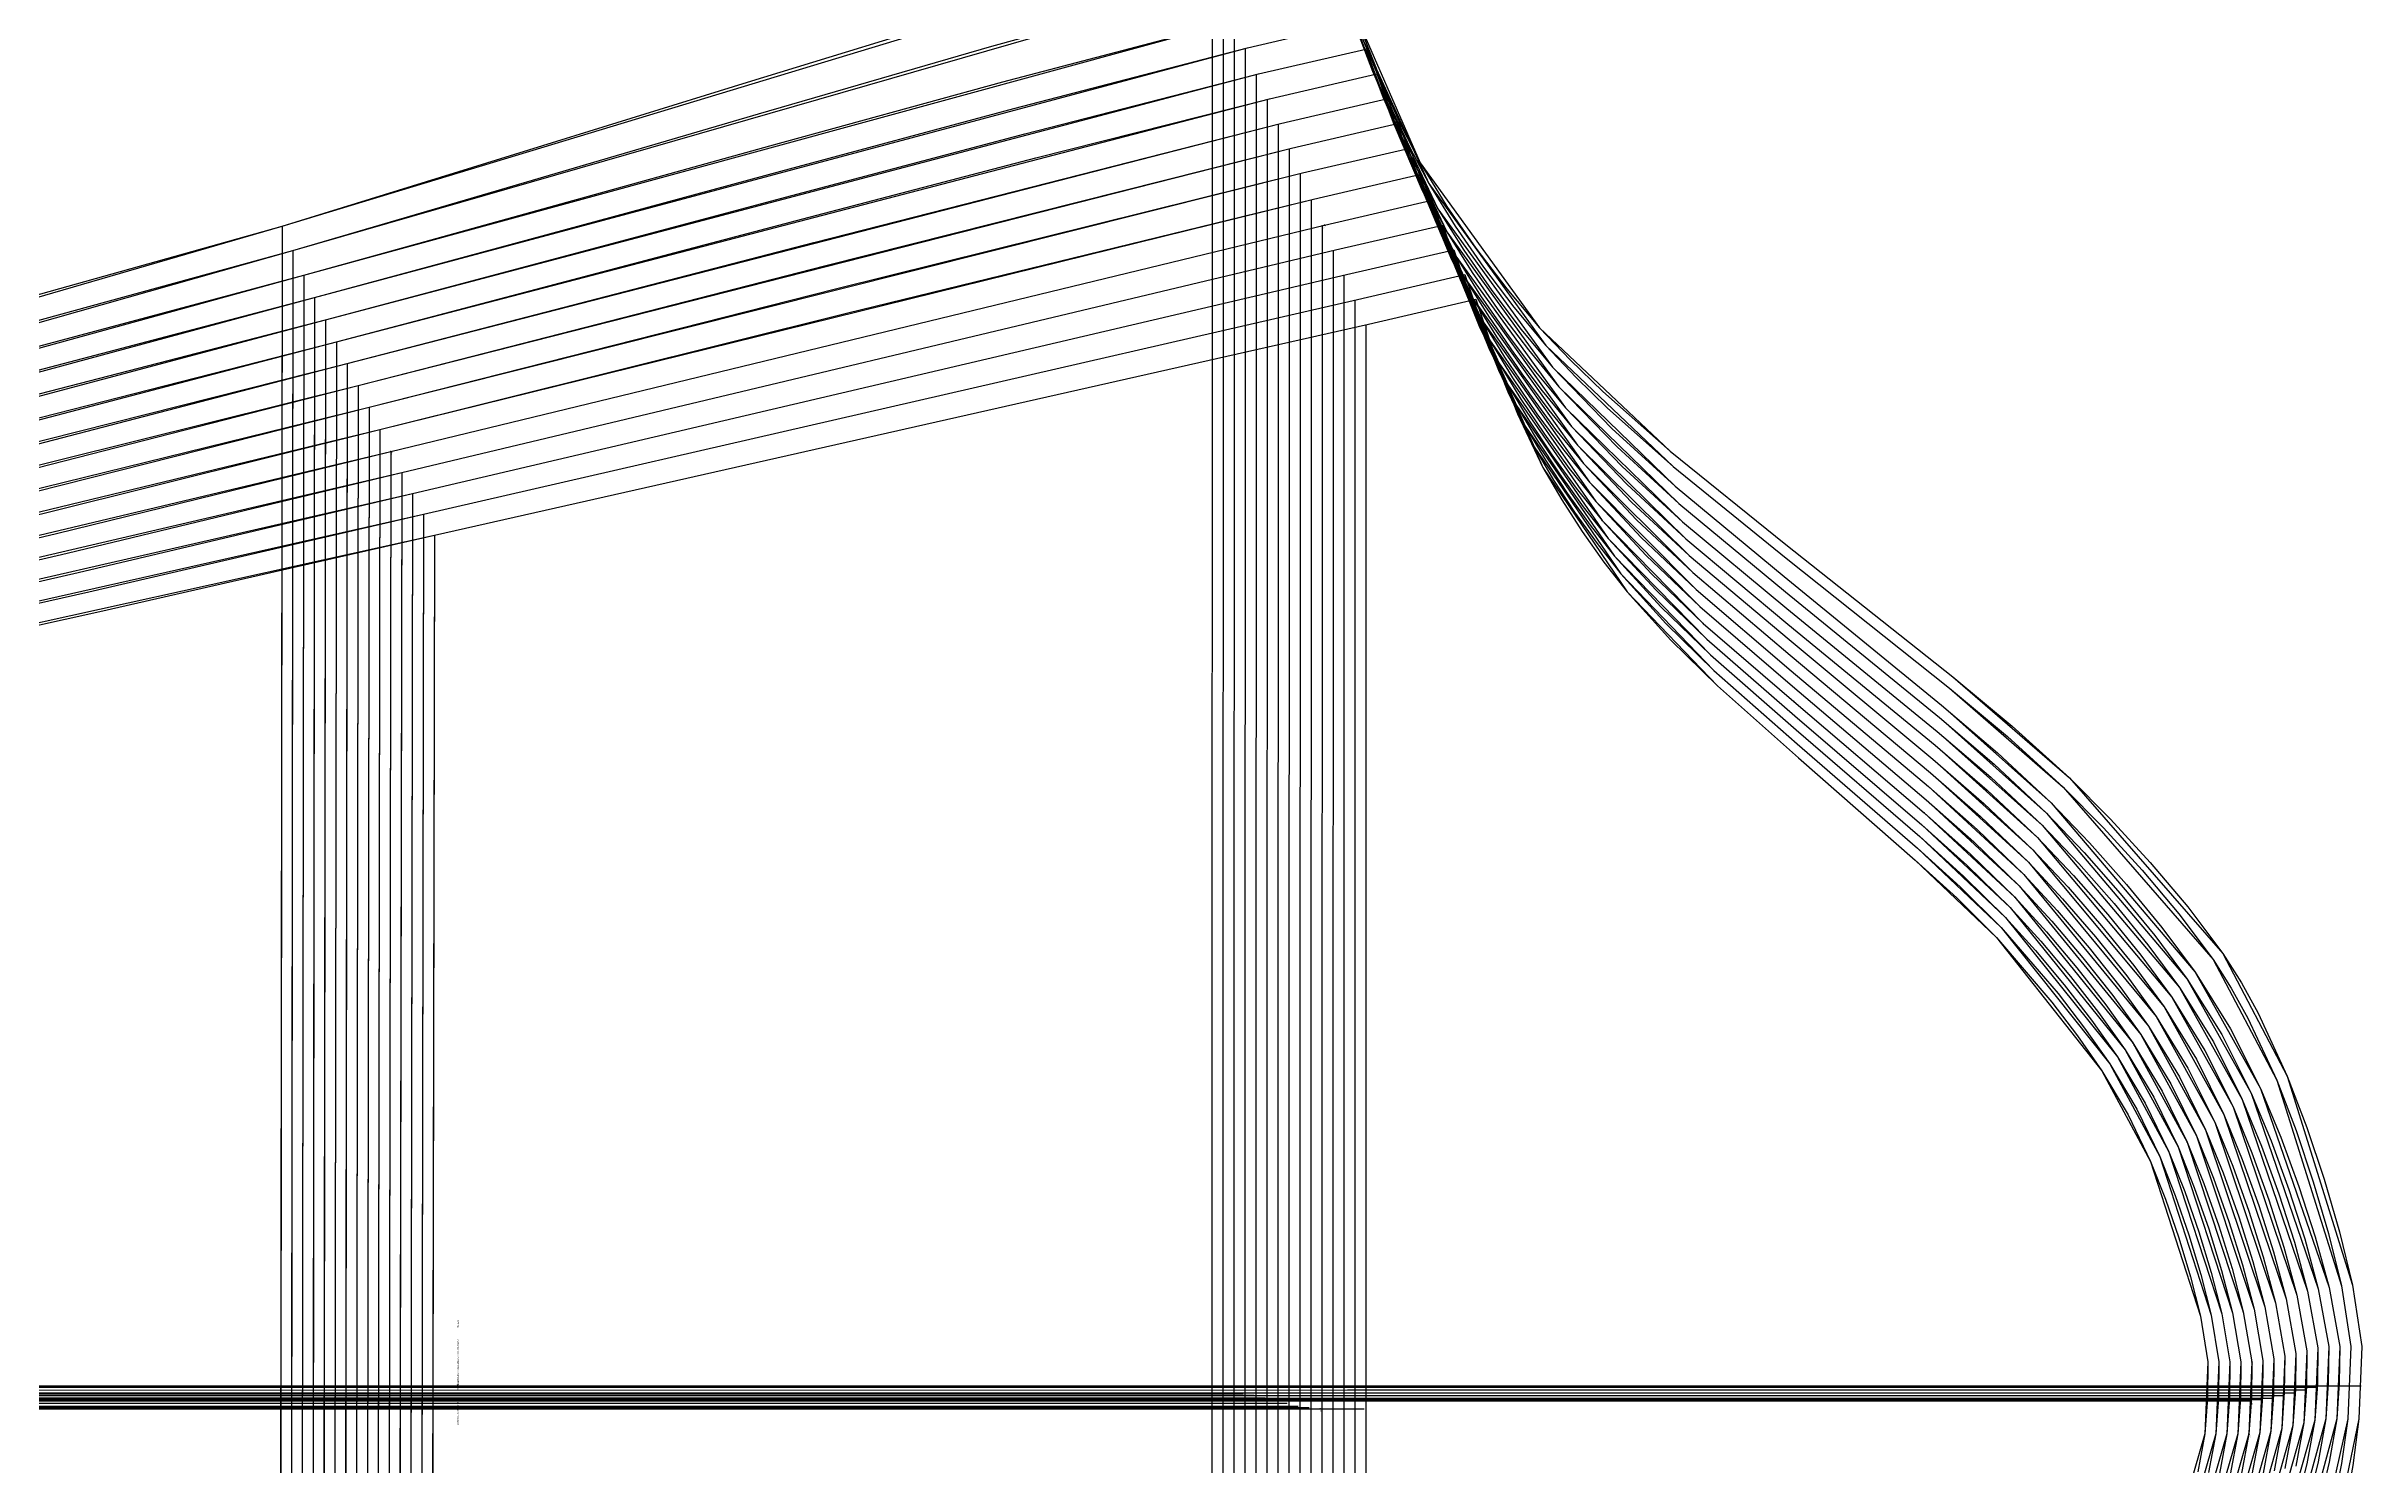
# Model space of a CAD drawing. Extents: x -839 to 1721, y -537 to 682.
# Drawn here: x 1036.1 to 1457.2, y -279.2 to -21 of the extents above; entities that cross this region are included whole.
import ezdxf
from ezdxf.enums import TextEntityAlignment as Align

# ---------------------------------------------------------------- set-up
doc = ezdxf.new("R2010")
doc.units = 0

# ---------------------------------------------------------------- blocks, each defined once
blk = doc.blocks.new('GMG1016S19-ST_42')
at = {"layer": '1'}
for points in [[(792.9855, -167.6578), (865.0834, -156.7231), (984.7606, -136.8324), (1106.6704, -109.9084), (1276.6091, -71.5315), (1296.1214, -67.0078)], [(1296.1214, -67.0078), (1299.7612, -77.8282), (1308.3007, -97.6072), (1323.622, -120.2106), (1340.0786, -137.3582), (1354.8081, -150.4341), (1376.0552, -169.0269), (1390.8177, -183.1239), (1410.0049, -207.3403), (1418.8593, -223.8477), (1427.9169, -252.0011), (1429.2479, -260.3069), (1429.2479, -260.3069), (1428.7297, -273.4133), (1420.9269, -300.3144)]]:
    blk.add_lwpolyline(points, dxfattribs=at)
at = {"layer": '5'}
blk.add_line((951.2174, -268.8489), (1275.7811, -268.8489), dxfattribs=at)
at = {"layer": '7'}
blk.add_line((951.2174, -268.8489), (1275.7811, -268.8489), dxfattribs=at)
at = {"layer": '8'}
blk.add_line((1106.6704, -109.9084), (1106.1116, -424.8125), dxfattribs=at)
for points in [[(1276.1342, -71.6458), (1276.0986, -267.3274), (1276.1392, -462.6026)], [(799.1552, -267.429), (941.1666, -267.429), (1264.219, -267.429), (1429.1412, -267.4239)]]:
    blk.add_lwpolyline(points, dxfattribs=at)
at = {"layer": '84'}
for points in [[(792.9855, -167.6578), (865.0834, -156.7231), (924.9919, -147.1651), (954.9105, -142.1892), (984.7606, -136.8324), (1015.3244, -130.518), (1045.8044, -123.8022), (1106.6704, -109.9084), (1276.6091, -71.5315), (1296.1214, -67.0078)], [(1296.1214, -67.0078), (1299.7612, -77.8282), (1303.7059, -87.8663), (1308.3007, -97.6072), (1311.7424, -103.5101), (1315.4661, -109.2404), (1319.4208, -114.8182), (1323.622, -120.2106), (1331.5823, -129.0321), (1340.0786, -137.3582), (1354.8081, -150.4341), (1376.0552, -169.0269), (1383.5965, -175.9154), (1390.8177, -183.1239), (1400.8837, -194.8663), (1405.5751, -201.008), (1410.0049, -207.3403), (1414.7953, -215.4022), (1418.8593, -223.8477), (1421.5619, -230.7362), (1423.9622, -237.7364), (1426.1084, -244.823), (1427.9169, -252.0011), (1429.2479, -260.3069), (1429.2479, -260.3069), (1429.1818, -266.8804), (1428.7297, -273.4133), (1427.4165, -280.3094)]]:
    blk.add_lwpolyline(points, dxfattribs=at)
at = {"layer": '85'}
for points in [[(1276.1342, -71.6458), (1276.0986, -267.3274), (1276.1392, -462.6026)], [(1106.6704, -109.9084), (1106.1116, -424.8125)], [(799.1552, -267.429), (941.1666, -267.429), (1264.219, -267.429), (1429.1412, -267.4239)]]:
    blk.add_lwpolyline(points, dxfattribs=at)
at = {"layer": '1'}
for s, p in [('SIZE: 42', (1110.8335, -263.365)), ('Piece Name: GMG1016S19-ST', (1110.8335, -266.921))]:
    blk.add_text(s, height=0.25, rotation=270, dxfattribs=at).set_placement(p)
at = {"layer": '1', "flags": 2}
blk.add_attdef('Dependency', text='', height=0.25, dxfattribs=at).set_placement((1296.0173, -466.8368), (1320.0177, -398.239), align=Align.ALIGNED)
blk = doc.blocks.new('GMG1016S19-ST_44')
at = {"layer": '1'}
for points in [[(790.9865, -165.1585), (863.0997, -153.9291), (982.7921, -133.5482), (1104.6918, -106.1136), (1274.6102, -67.0306), (1294.1224, -62.5095)], [(1294.1224, -62.5095), (1297.8867, -73.5889), (1306.7056, -93.8454), (1322.4841, -116.9798), (1339.4309, -134.5159), (1354.5897, -147.8789), (1376.454, -166.8831), (1391.6483, -181.2951), (1411.4171, -206.0753), (1420.5255, -222.9714), (1429.8676, -251.7979), (1431.2494, -260.3043), (1431.2494, -260.3043), (1430.7313, -273.4133), (1422.7633, -300.9316)]]:
    blk.add_lwpolyline(points, dxfattribs=at)
at = {"layer": '5'}
blk.add_line((949.2184, -268.8489), (1273.7821, -268.8489), dxfattribs=at)
at = {"layer": '7'}
blk.add_line((949.2184, -268.8489), (1273.7821, -268.8489), dxfattribs=at)
at = {"layer": '8'}
blk.add_line((1104.6918, -106.1136), (1104.133, -428.6047), dxfattribs=at)
for points in [[(1274.1352, -67.1449), (1274.0996, -267.3325), (1274.1402, -467.1035)], [(797.1562, -267.429), (940.0693, -267.429), (1265.1715, -267.429), (1431.1427, -267.4239)]]:
    blk.add_lwpolyline(points, dxfattribs=at)
at = {"layer": '84'}
for points in [[(790.9865, -165.1585), (863.0997, -153.9291), (923.0157, -144.1247), (952.9369, -139.027), (982.7921, -133.5482), (1013.3534, -127.1042), (1043.8308, -120.2614), (1104.6918, -106.1136), (1274.6102, -67.0306), (1294.1224, -62.5095)], [(1294.1224, -62.5095), (1297.8867, -73.5889), (1301.9634, -83.8734), (1306.7056, -93.8454), (1310.2514, -99.8906), (1314.0868, -105.7555), (1318.161, -111.4603), (1322.4841, -116.9798), (1330.6832, -125.9993), (1339.4309, -134.5159), (1354.5897, -147.8789), (1376.454, -166.8831), (1384.2137, -173.924), (1391.6483, -181.2951), (1402.0166, -193.3067), (1406.8527, -199.5933), (1411.4171, -206.0753), (1416.3421, -214.3253), (1420.5255, -222.9714), (1423.3068, -230.025), (1425.7808, -237.1903), (1427.9982, -244.4471), (1429.8676, -251.7979), (1431.2494, -260.3043), (1431.2494, -260.3043), (1431.1834, -266.8804), (1430.7313, -273.4133), (1429.3901, -280.4669)]]:
    blk.add_lwpolyline(points, dxfattribs=at)
at = {"layer": '85'}
for points in [[(1274.1352, -67.1449), (1274.0996, -267.3325), (1274.1402, -467.1035)], [(1104.6918, -106.1136), (1104.133, -428.6047)], [(797.1562, -267.429), (940.0693, -267.429), (1265.1715, -267.429), (1431.1427, -267.4239)]]:
    blk.add_lwpolyline(points, dxfattribs=at)
at = {"layer": '1'}
for s, p in [('SIZE: 44', (1110.8335, -263.3676)), ('Piece Name: GMG1016S19-ST', (1110.8335, -266.9236))]:
    blk.add_text(s, height=0.25, rotation=270, dxfattribs=at).set_placement(p)
at = {"layer": '1', "flags": 2}
blk.add_attdef('Dependency', text='', height=0.25, dxfattribs=at).set_placement((1294.0183, -471.3377), (1319.5758, -401.1702), align=Align.ALIGNED)
blk = doc.blocks.new('GMG1016S19-ST_46')
at = {"layer": '1'}
for points in [[(788.985, -162.6591), (861.1109, -151.1351), (980.8211, -130.2589), (1102.7131, -102.3189), (1272.6086, -62.5272), (1292.1209, -58.006)], [(1292.1209, -58.006), (1296.0122, -69.3547), (1305.1079, -90.0837), (1321.3487, -113.7412), (1338.7807, -131.666), (1354.3662, -145.3236), (1376.8477, -164.7368), (1392.4763, -179.4688), (1412.8268, -204.8104), (1422.1892, -222.0926), (1431.8158, -251.5921), (1433.2484, -260.3018), (1433.2484, -260.3018), (1432.7302, -273.4133), (1424.5946, -301.5489)]]:
    blk.add_lwpolyline(points, dxfattribs=at)
at = {"layer": '5'}
blk.add_line((947.2169, -268.8489), (1271.7806, -268.8489), dxfattribs=at)
at = {"layer": '7'}
blk.add_line((947.2169, -268.8489), (1271.7806, -268.8489), dxfattribs=at)
at = {"layer": '8'}
blk.add_line((1102.7131, -102.3189), (1102.1543, -432.3995), dxfattribs=at)
for points in [[(1272.1337, -62.6415), (1272.0956, -267.3376), (1272.1387, -471.6044)], [(795.1547, -267.429), (938.9695, -267.429), (1266.124, -267.429), (1433.1417, -267.4239)]]:
    blk.add_lwpolyline(points, dxfattribs=at)
at = {"layer": '84'}
for points in [[(788.985, -162.6591), (861.1109, -151.1351), (921.0396, -141.0818), (950.9659, -135.8596), (980.8211, -130.2589), (1011.3823, -123.6879), (1041.8598, -116.7181), (1102.7131, -102.3189), (1272.6086, -62.5272), (1292.1209, -58.006)], [(1292.1209, -58.006), (1296.0122, -69.3547), (1300.221, -79.878), (1305.1079, -90.0837), (1308.7605, -96.2686), (1312.7076, -102.2681), (1316.9011, -108.1025), (1321.3487, -113.7412), (1329.784, -122.964), (1338.7807, -131.666), (1354.3662, -145.3236), (1376.8477, -164.7368), (1384.8309, -171.9327), (1392.4763, -179.4688), (1397.9297, -185.5064), (1403.1494, -191.7472), (1408.1278, -198.1759), (1412.8268, -204.8104), (1417.889, -213.2457), (1422.1892, -222.0926), (1425.0544, -229.3087), (1427.602, -236.6417), (1429.8854, -244.0686), (1431.8158, -251.5921), (1433.2484, -260.3018), (1433.2484, -260.3018), (1433.1824, -266.8779), (1432.7302, -273.4133), (1431.3612, -280.6243)]]:
    blk.add_lwpolyline(points, dxfattribs=at)
at = {"layer": '85'}
for points in [[(1272.1337, -62.6415), (1272.0956, -267.3376), (1272.1387, -471.6044)], [(1102.7131, -102.3189), (1102.1543, -432.3995)], [(795.1547, -267.429), (938.9695, -267.429), (1266.124, -267.429), (1433.1417, -267.4239)]]:
    blk.add_lwpolyline(points, dxfattribs=at)
at = {"layer": '1'}
for s, p in [('SIZE: 46', (1110.8335, -263.365)), ('Piece Name: GMG1016S19-ST', (1110.8335, -266.921))]:
    blk.add_text(s, height=0.25, rotation=270, dxfattribs=at).set_placement(p)
at = {"layer": '1', "flags": 2}
blk.add_attdef('Dependency', text='', height=0.25, dxfattribs=at).set_placement((1292.0168, -475.8386), (1319.1211, -404.1064), align=Align.ALIGNED)
blk = doc.blocks.new('GMG1016S19-ST_48')
at = {"layer": '1'}
for points in [[(786.986, -160.1598), (859.1271, -148.3411), (978.8525, -126.9721), (1100.7344, -98.5241), (1270.6097, -58.0264), (1290.1219, -53.5052)], [(1290.1219, -53.5052), (1294.1402, -65.1155), (1303.5128, -86.3245), (1320.2133, -110.5129), (1338.1356, -128.8263), (1354.1477, -142.7684), (1377.2465, -162.5956), (1393.3069, -177.6375), (1414.239, -203.5455), (1423.8555, -221.2163), (1433.7666, -251.3889), (1435.2499, -260.2992), (1435.2499, -260.2992), (1434.7317, -273.4133), (1426.4285, -302.1661)]]:
    blk.add_lwpolyline(points, dxfattribs=at)
at = {"layer": '5'}
blk.add_line((945.2179, -268.8489), (1269.7816, -268.8489), dxfattribs=at)
at = {"layer": '7'}
blk.add_line((945.2179, -268.8489), (1269.7816, -268.8489), dxfattribs=at)
at = {"layer": '8'}
blk.add_line((1100.7344, -98.5241), (1100.1756, -436.1892), dxfattribs=at)
for points in [[(1270.1347, -58.1407), (1270.0966, -267.3427), (1270.1398, -476.1053)], [(793.1557, -267.4265), (937.8722, -267.429), (1267.0765, -267.429), (1435.1432, -267.4239)]]:
    blk.add_lwpolyline(points, dxfattribs=at)
at = {"layer": '84'}
for points in [[(786.986, -160.1598), (859.1271, -148.3411), (919.0635, -138.0414), (948.9923, -132.6973), (978.8525, -126.9721), (1009.4138, -120.2741), (1039.8862, -113.1774), (1100.7344, -98.5241), (1270.6097, -58.0264), (1290.1219, -53.5052)], [(1290.1219, -53.5052), (1294.1402, -65.1155), (1298.4785, -75.8851), (1303.5128, -86.3245), (1307.2695, -92.6491), (1311.3309, -98.7832), (1315.6413, -104.7471), (1320.2133, -110.5129), (1328.8874, -119.9363), (1338.1356, -128.8263), (1354.1477, -142.7684), (1377.2465, -162.5956), (1385.4481, -169.9413), (1393.3069, -177.6375), (1398.9127, -183.8097), (1404.2822, -190.1876), (1409.4054, -196.7611), (1414.239, -203.5455), (1419.4384, -212.1688), (1423.8555, -221.2163), (1426.7993, -228.5975), (1429.4232, -236.0981), (1431.7752, -243.6927), (1433.7666, -251.3889), (1435.2499, -260.2992), (1435.2499, -260.2992), (1435.1839, -266.8779), (1434.7317, -273.4133), (1433.3348, -280.7818)]]:
    blk.add_lwpolyline(points, dxfattribs=at)
at = {"layer": '85'}
for points in [[(1270.1347, -58.1407), (1270.0966, -267.3427), (1270.1398, -476.1053)], [(1100.7344, -98.5241), (1100.1756, -436.1892)], [(793.1557, -267.4265), (937.8722, -267.429), (1267.0765, -267.429), (1435.1432, -267.4239)]]:
    blk.add_lwpolyline(points, dxfattribs=at)
at = {"layer": '1'}
for s, p in [('SIZE: 48', (1110.8335, -263.365)), ('Piece Name: GMG1016S19-ST', (1110.8335, -266.921))]:
    blk.add_text(s, height=0.25, rotation=270, dxfattribs=at).set_placement(p)
at = {"layer": '1', "flags": 2}
blk.add_attdef('Dependency', text='', height=0.25, dxfattribs=at).set_placement((1290.0178, -480.3395), (1318.6614, -407.0528), align=Align.ALIGNED)
blk = doc.blocks.new('GMG1016S19-ST_50')
at = {"layer": '1'}
for points in [[(784.987, -157.6604), (857.1434, -145.542), (976.8866, -123.6828), (1098.7583, -94.7293), (1268.6107, -53.528), (1288.1229, -49.0043)], [(1288.1229, -49.0043), (1292.2682, -60.8762), (1301.9202, -82.5653), (1319.0805, -107.2744), (1337.4879, -125.9764), (1353.9293, -140.208), (1377.6427, -160.4442), (1394.1349, -175.8062), (1415.6487, -202.278), (1425.5192, -220.3349), (1435.7147, -251.1832), (1437.2463, -260.2967), (1437.2463, -260.2967), (1436.7333, -273.4133), (1428.2649, -302.7833)]]:
    blk.add_lwpolyline(points, dxfattribs=at)
at = {"layer": '2'}
for p in [(1288.1229, -49.0043), (1288.1229, -49.0043), (1268.1357, -53.6423), (1098.7583, -94.7293), (1437.2463, -260.2967), (1437.2463, -260.2967), (1267.7826, -268.8489), (1437.1447, -267.4239)]:
    blk.add_point(p, dxfattribs=at)
at = {"layer": '3'}
for p in [(1268.6107, -53.528), (1292.2682, -60.8762), (1301.9202, -82.5653), (1098.7583, -94.7293), (1319.0805, -107.2744), (1337.4879, -125.9764), (1353.9293, -140.208), (1377.6427, -160.4442), (1394.1349, -175.8062), (1415.6487, -202.278), (1425.5192, -220.3349), (1435.7147, -251.1832), (1268.0341, -267.4239), (1268.0976, -267.3452), (1436.7333, -273.4133)]:
    blk.add_point(p, dxfattribs=at)
at = {"layer": '4'}
blk.add_point((1437.2463, -260.2967, -3.998), dxfattribs=at)
at = {"layer": '5'}
blk.add_line((943.2189, -268.8489), (1267.7826, -268.8489), dxfattribs=at)
at = {"layer": '7'}
blk.add_line((943.2189, -268.8489), (1267.7826, -268.8489), dxfattribs=at)
at = {"layer": '8'}
blk.add_line((1098.7583, -94.7293), (1098.1995, -439.9814), dxfattribs=at)
for points in [[(1268.1357, -53.6423), (1268.0976, -267.3452), (1268.1408, -480.6062)], [(791.1567, -267.4239), (936.7775, -267.4239), (1268.0341, -267.4239), (1437.1447, -267.4239)]]:
    blk.add_lwpolyline(points, dxfattribs=at)
at = {"layer": '84'}
for points in [[(784.987, -157.6604), (857.1434, -145.542), (917.0899, -134.9985), (947.0263, -129.5299), (976.8866, -123.6828), (1007.4479, -116.8578), (1037.9202, -109.6366), (1098.7583, -94.7293), (1268.6107, -53.528), (1288.1229, -49.0043)], [(1288.1229, -49.0043), (1292.2682, -60.8762), (1296.7386, -71.8897), (1301.9202, -82.5653), (1305.7836, -89.0271), (1309.9568, -95.2932), (1314.384, -101.3867), (1319.0805, -107.2744), (1327.9908, -116.901), (1337.4879, -125.9764), (1353.9293, -140.208), (1377.6427, -160.4442), (1386.0654, -167.9474), (1394.1349, -175.8062), (1399.8982, -182.1104), (1405.4151, -188.6281), (1410.6805, -195.3438), (1415.6487, -202.278), (1420.9853, -211.0893), (1425.5192, -220.3349), (1428.5468, -227.8787), (1431.2443, -235.547), (1433.665, -243.3143), (1435.7147, -251.1832), (1437.2463, -260.2967), (1437.2463, -260.2967), (1437.1828, -266.8753), (1436.7333, -273.4133), (1435.3109, -280.9418)]]:
    blk.add_lwpolyline(points, dxfattribs=at)
at = {"layer": '85'}
for points in [[(1268.1357, -53.6423), (1268.0976, -267.3452), (1268.1408, -480.6062)], [(1098.7583, -94.7293), (1098.1995, -439.9814)], [(791.1567, -267.4239), (936.7775, -267.4239), (1268.0341, -267.4239), (1437.1447, -267.4239)]]:
    blk.add_lwpolyline(points, dxfattribs=at)
at = {"layer": '1'}
for s, p in [('# 5', (1288.1229, -49.0043)), ('# 5', (1288.1229, -49.0043)), ('# 5', (1268.6107, -53.528)), ('# 6', (1301.9202, -82.5653)), ('# 4', (1098.7583, -94.7293)), ('# 7', (1319.0805, -107.2744)), ('# 8', (1415.6487, -202.278)), ('SIZE: 50', (1110.8335, -252.697)), ('CATEGORY: LONG SLEEVE', (1110.8335, -256.253)), ('ANNOTATION: 2XFABRIC', (1110.8335, -259.809)), ('# 9', (1437.2463, -260.2967)), ('Quantity: 0,0', (1110.8335, -263.365)), ('Piece Name: GMG1016S19-ST', (1110.8335, -266.921)), ('# 10', (1436.7333, -273.4133))]:
    blk.add_text(s, height=0.25, rotation=270, dxfattribs=at).set_placement(p)
at = {"layer": '1', "flags": 2}
blk.add_attdef('Dependency', text='', height=0.25, dxfattribs=at).set_placement((1288.0188, -484.8403), (1318.1965, -410.0094), align=Align.ALIGNED)
at = {"layer": '5'}
blk.add_text('# 2', height=0.25, rotation=270, dxfattribs=at).set_placement((1267.7826, -268.8489))
at = {"layer": '8'}
for s, p in [('# 5', (1268.1357, -53.6423)), ('NM', (1268.1357, -53.6423)), ('# 4', (1098.7583, -94.7293)), ('NM', (1098.7583, -94.7293)), ('# 10', (1437.1447, -267.4239))]:
    blk.add_text(s, height=0.25, rotation=270, dxfattribs=at).set_placement(p)
at = {"layer": '85'}
for p in [(1268.1357, -53.6423), (1098.7583, -94.7293)]:
    blk.add_text('NM', height=0.25, rotation=270, dxfattribs=at).set_placement(p)
blk = doc.blocks.new('GMG1016S19-ST_52')
at = {"layer": '1'}
for points in [[(782.9855, -154.9121), (855.1571, -142.4991), (974.9156, -120.1471), (1096.7771, -90.6882), (1266.6092, -48.7757), (1286.124, -44.2545)], [(1286.124, -44.2545), (1290.3937, -56.3931), (1300.3251, -78.5546), (1317.94, -103.7921), (1336.8351, -122.8853), (1353.7058, -137.4064), (1378.0339, -158.0515), (1394.9604, -173.731), (1417.0584, -200.7642), (1427.1829, -219.2097), (1437.6629, -250.7311), (1439.2479, -260.0453), (1439.2479, -260.0453), (1438.7348, -273.1644), (1430.1623, -302.9966)]]:
    blk.add_lwpolyline(points, dxfattribs=at)
at = {"layer": '5'}
blk.add_line((941.2199, -268.6), (1265.7811, -268.6), dxfattribs=at)
at = {"layer": '7'}
blk.add_line((941.2199, -268.6), (1265.7811, -268.6), dxfattribs=at)
at = {"layer": '8'}
blk.add_line((1096.7771, -90.6882), (1096.226, -443.8498), dxfattribs=at)
for points in [[(1266.1367, -48.89), (1266.0935, -267.3528), (1266.1392, -485.3585)], [(789.1577, -267.1801), (935.6802, -267.1801), (1268.9866, -267.1776), (1439.1437, -267.175)]]:
    blk.add_lwpolyline(points, dxfattribs=at)
at = {"layer": '84'}
for points in [[(782.9855, -154.9121), (855.1571, -142.4991), (915.1113, -131.7092), (945.0502, -126.1187), (974.9156, -120.1471), (1005.4743, -113.1977), (1035.9441, -105.8469), (1096.7771, -90.6882), (1181.6512, -69.5605), (1266.6092, -48.7757), (1286.124, -44.2545)], [(1286.124, -44.2545), (1290.3937, -56.3931), (1294.9936, -67.6479), (1300.3251, -78.5546), (1304.2926, -85.1561), (1308.5776, -91.5569), (1313.1216, -97.7799), (1317.94, -103.7921), (1327.0891, -113.6219), (1336.8351, -122.8853), (1353.7058, -137.4064), (1378.0339, -158.0515), (1386.675, -165.7071), (1394.9604, -173.731), (1400.8761, -180.1648), (1406.5454, -186.8196), (1411.953, -193.6776), (1417.0584, -200.7642), (1422.5296, -209.7609), (1427.1829, -219.2097), (1430.2918, -226.916), (1433.063, -234.7519), (1435.5522, -242.6894), (1437.6629, -250.7311), (1439.2479, -260.0453), (1439.2479, -260.0453), (1439.1818, -266.6239), (1438.7348, -273.1644), (1437.2946, -280.8072)]]:
    blk.add_lwpolyline(points, dxfattribs=at)
at = {"layer": '85'}
for points in [[(1266.1367, -48.89), (1266.0935, -267.3528), (1266.1392, -485.3585)], [(1096.7771, -90.6882), (1096.226, -443.8498)], [(789.1577, -267.1801), (935.6802, -267.1801), (1268.9866, -267.1776), (1439.1437, -267.175)]]:
    blk.add_lwpolyline(points, dxfattribs=at)
at = {"layer": '1'}
for s, p in [('SIZE: 52', (1110.8335, -263.3676)), ('Piece Name: GMG1016S19-ST', (1110.8335, -266.9236))]:
    blk.add_text(s, height=0.25, rotation=270, dxfattribs=at).set_placement(p)
at = {"layer": '1', "flags": 2}
blk.add_attdef('Dependency', text='', height=0.25, dxfattribs=at).set_placement((1286.0173, -489.5927), (1317.5006, -413.0218), align=Align.ALIGNED)
blk = doc.blocks.new('GMG1016S19-ST_54')
at = {"layer": '1'}
for points in [[(780.9865, -152.1613), (853.1708, -139.4537), (972.9445, -116.6064), (1094.7985, -86.642), (1264.6102, -44.0259), (1284.1225, -39.5047)], [(1284.1225, -39.5047), (1288.5192, -51.9049), (1298.7275, -74.5465), (1316.8072, -100.3097), (1336.1874, -119.7915), (1353.4848, -134.6023), (1378.4301, -155.6589), (1395.7885, -171.6533), (1418.4681, -199.2478), (1428.8466, -218.0794), (1439.6111, -250.2764), (1441.2469, -259.7912), (1441.2469, -259.7912), (1440.7338, -272.9129), (1432.2654, -302.8112)]]:
    blk.add_lwpolyline(points, dxfattribs=at)
at = {"layer": '5'}
blk.add_line((939.2184, -268.3485), (1263.7821, -268.3485), dxfattribs=at)
at = {"layer": '7'}
blk.add_line((939.2184, -268.3485), (1263.7821, -268.3485), dxfattribs=at)
at = {"layer": '8'}
blk.add_line((1094.7985, -86.642), (1094.2524, -447.7131), dxfattribs=at)
for points in [[(1264.1352, -44.1402), (1264.0946, -267.3554), (1264.1403, -490.1083)], [(787.1562, -266.9337), (934.5803, -266.9337), (1269.9391, -266.9287), (1441.1453, -266.9236)]]:
    blk.add_lwpolyline(points, dxfattribs=at)
at = {"layer": '84'}
for points in [[(780.9865, -152.1613), (853.1708, -139.4537), (913.1351, -128.4174), (943.0792, -122.7024), (972.9445, -116.6064), (1003.5033, -109.5299), (1033.9706, -102.0547), (1094.7985, -86.642), (1179.6523, -65.1206), (1264.6102, -44.0259), (1284.1225, -39.5047)], [(1284.1225, -39.5047), (1288.5192, -51.9049), (1293.2512, -63.4061), (1298.7275, -74.5465), (1302.8016, -81.2851), (1307.1983, -87.8231), (1311.8618, -94.1756), (1316.8072, -100.3097), (1326.1925, -110.3427), (1336.1874, -119.7915), (1353.4848, -134.6023), (1378.4301, -155.6589), (1387.2922, -163.4668), (1395.7885, -171.6533), (1401.8616, -178.2166), (1407.6782, -185.0086), (1413.2307, -192.0113), (1418.4681, -199.2478), (1424.079, -208.4324), (1428.8466, -218.0794), (1432.0368, -225.9508), (1434.8842, -233.9544), (1437.4419, -242.0621), (1439.6111, -250.2764), (1441.2469, -259.7912), (1441.2469, -259.7912), (1441.1808, -266.3724), (1440.7338, -272.9129), (1439.3139, -280.571)]]:
    blk.add_lwpolyline(points, dxfattribs=at)
at = {"layer": '85'}
for points in [[(1264.1352, -44.1402), (1264.0946, -267.3554), (1264.1403, -490.1083)], [(1094.7985, -86.642), (1094.2524, -447.7131)], [(787.1562, -266.9337), (934.5803, -266.9337), (1269.9391, -266.9287), (1441.1453, -266.9236)]]:
    blk.add_lwpolyline(points, dxfattribs=at)
at = {"layer": '1'}
for s, p in [('SIZE: 54', (1110.8335, -263.3676)), ('Piece Name: GMG1016S19-ST', (1110.8335, -266.9236))]:
    blk.add_text(s, height=0.25, rotation=270, dxfattribs=at).set_placement(p)
at = {"layer": '1', "flags": 2}
blk.add_attdef('Dependency', text='', height=0.25, dxfattribs=at).set_placement((1284.0183, -494.3425), (1317.2237, -416.0089), align=Align.ALIGNED)
blk = doc.blocks.new('GMG1016S19-ST_56')
at = {"layer": '1'}
for points in [[(778.985, -149.1616), (851.1794, -136.2329), (970.9659, -113.0173), (1092.8122, -82.672), (1262.6086, -39.5224), (1282.1209, -35.0012)], [(1282.1209, -35.0012), (1286.6548, -47.6403), (1297.1577, -70.6984), (1315.7023, -96.9163), (1335.5651, -116.7207), (1353.2816, -131.7651), (1378.8314, -153.1544), (1396.614, -169.4104), (1419.8778, -197.4825), (1430.5103, -216.7027), (1441.5593, -249.5703), (1443.2484, -259.2883), (1443.2484, -259.2883), (1442.7327, -272.4125), (1434.2466, -302.6665)]]:
    blk.add_lwpolyline(points, dxfattribs=at)
at = {"layer": '5'}
blk.add_line((937.2169, -267.8481), (1261.7806, -267.8481), dxfattribs=at)
at = {"layer": '7'}
blk.add_line((937.2169, -267.8481), (1261.7806, -267.8481), dxfattribs=at)
at = {"layer": '8'}
blk.add_line((1092.8122, -82.672), (1092.2762, -451.3301), dxfattribs=at)
for points in [[(1262.1337, -39.6367), (1262.0905, -267.3605), (1262.1388, -494.6092)], [(785.1547, -266.4334), (933.4805, -266.4334), (1270.8916, -266.4283), (1443.1442, -266.4232)]]:
    blk.add_lwpolyline(points, dxfattribs=at)
at = {"layer": '84'}
for points in [[(778.985, -149.1616), (851.1794, -136.2329), (911.1539, -125.0112), (941.1005, -119.2048), (970.9659, -113.0173), (1001.5271, -105.8469), (1031.9919, -98.2752), (1092.8122, -82.672), (1177.6685, -60.927), (1262.6086, -39.5224), (1282.1209, -35.0012)], [(1282.1209, -35.0012), (1286.6548, -47.6403), (1291.5291, -59.3548), (1297.1577, -70.6984), (1301.3411, -77.5615), (1305.8521, -84.2138), (1310.635, -90.678), (1315.7023, -96.9163), (1325.3238, -107.1169), (1335.5651, -116.7207), (1353.2816, -131.7651), (1378.8314, -153.1544), (1387.9094, -161.0894), (1396.614, -169.4104), (1402.8421, -176.083), (1408.8111, -182.9918), (1414.5057, -190.114), (1419.8778, -197.4825), (1425.6284, -206.8551), (1430.5103, -216.7027), (1433.7843, -224.7393), (1436.7053, -232.9079), (1439.3292, -241.1832), (1441.5593, -249.5703), (1443.2484, -259.2883), (1443.2484, -259.2883), (1443.1773, -265.8695), (1442.7327, -272.4125), (1441.3129, -280.1595)]]:
    blk.add_lwpolyline(points, dxfattribs=at)
at = {"layer": '85'}
for points in [[(1262.1337, -39.6367), (1262.0905, -267.3605), (1262.1388, -494.6092)], [(1092.8122, -82.672), (1092.2762, -451.3301)], [(785.1547, -266.4334), (933.4805, -266.4334), (1270.8916, -266.4283), (1443.1442, -266.4232)]]:
    blk.add_lwpolyline(points, dxfattribs=at)
at = {"layer": '1'}
for s, p in [('SIZE: 56', (1110.8335, -263.365)), ('Piece Name: GMG1016S19-ST', (1110.8335, -266.921))]:
    blk.add_text(s, height=0.25, rotation=270, dxfattribs=at).set_placement(p)
at = {"layer": '1', "flags": 2}
blk.add_attdef('Dependency', text='', height=0.25, dxfattribs=at).set_placement((1282.0168, -498.8433), (1316.7361, -418.8511), align=Align.ALIGNED)
blk = doc.blocks.new('GMG1016S19-ST_58')
at = {"layer": '1'}
for points in [[(776.986, -146.1618), (849.1906, -133.0097), (968.9923, -109.4258), (1090.831, -78.6994), (1260.6097, -35.0216), (1280.122, -30.5004)], [(1280.122, -30.5004), (1284.793, -43.3706), (1295.5905, -66.8503), (1314.6025, -93.5229), (1334.9453, -113.6498), (1353.0809, -128.9305), (1379.2353, -150.65), (1397.4445, -167.1625), (1421.2901, -195.7147), (1432.1765, -215.3235), (1443.51, -248.8667), (1445.2474, -258.7854), (1445.2474, -258.7854), (1444.7343, -271.9121), (1436.1516, -302.4201)]]:
    blk.add_lwpolyline(points, dxfattribs=at)
at = {"layer": '5'}
blk.add_line((935.2179, -267.3478), (1259.7816, -267.3478), dxfattribs=at)
at = {"layer": '7'}
blk.add_line((935.2179, -267.3478), (1259.7816, -267.3478), dxfattribs=at)
at = {"layer": '8'}
blk.add_line((1090.831, -78.6994), (1090.3052, -454.9445), dxfattribs=at)
for points in [[(1260.1347, -35.1359), (1260.0915, -267.3655), (1260.1398, -499.1101)], [(783.1557, -265.933), (932.3832, -265.933), (1271.8441, -265.9279), (1445.1457, -265.9228)]]:
    blk.add_lwpolyline(points, dxfattribs=at)
at = {"layer": '84'}
for points in [[(776.986, -146.1618), (849.1906, -133.0097), (909.1727, -121.6051), (939.1219, -115.7072), (968.9923, -109.4258), (999.551, -102.1589), (1030.0158, -94.4931), (1090.831, -78.6994), (1175.6695, -56.6598), (1260.6097, -35.0216), (1280.122, -30.5004)], [(1280.122, -30.5004), (1284.793, -43.3706), (1289.807, -55.3009), (1295.5905, -66.8503), (1299.8806, -73.8353), (1304.5085, -80.6044), (1309.4082, -87.1779), (1314.6025, -93.5229), (1324.4577, -103.8937), (1334.9453, -113.6498), (1353.0809, -128.9305), (1379.2353, -150.65), (1388.5292, -158.7094), (1397.4445, -167.1625), (1403.8276, -173.9469), (1409.9464, -180.97), (1415.7833, -188.2166), (1421.2901, -195.7147), (1427.1778, -205.2727), (1432.1765, -215.3235), (1435.5293, -223.5226), (1438.5265, -231.8614), (1441.2189, -240.3069), (1443.51, -248.8667), (1445.2474, -258.7854), (1445.2474, -258.7854), (1445.1788, -265.3691), (1444.7343, -271.9121), (1443.2966, -279.7252)]]:
    blk.add_lwpolyline(points, dxfattribs=at)
at = {"layer": '85'}
for points in [[(1260.1347, -35.1359), (1260.0915, -267.3655), (1260.1398, -499.1101)], [(1090.831, -78.6994), (1090.3052, -454.9445)], [(783.1557, -265.933), (932.3832, -265.933), (1271.8441, -265.9279), (1445.1457, -265.9228)]]:
    blk.add_lwpolyline(points, dxfattribs=at)
at = {"layer": '1'}
for s, p in [('SIZE: 58', (1110.8335, -263.365)), ('Piece Name: GMG1016S19-ST', (1110.8335, -266.921))]:
    blk.add_text(s, height=0.25, rotation=270, dxfattribs=at).set_placement(p)
at = {"layer": '1', "flags": 2}
blk.add_attdef('Dependency', text='', height=0.25, dxfattribs=at).set_placement((1280.0178, -503.3442), (1315.7454, -421.5258), align=Align.ALIGNED)
blk = doc.blocks.new('GMG1016S19-ST_60')
at = {"layer": '1'}
for points in [[(774.9845, -143.1621), (847.1993, -129.789), (967.0136, -105.8368), (1088.8447, -74.7294), (1258.6082, -30.5232), (1278.1204, -25.9995)], [(1278.1204, -25.9995), (1282.9287, -39.1059), (1294.0208, -63.0073), (1313.5001, -90.1294), (1334.3256, -110.579), (1352.8802, -126.0933), (1379.6366, -148.1481), (1398.2701, -164.9222), (1422.6998, -193.9494), (1433.8402, -213.9443), (1445.4582, -248.1606), (1447.2489, -258.2825), (1447.2489, -258.2825), (1446.7333, -271.4117), (1438.0592, -302.1762)]]:
    blk.add_lwpolyline(points, dxfattribs=at)
at = {"layer": '5'}
blk.add_line((933.2164, -266.8474), (1257.7801, -266.8474), dxfattribs=at)
at = {"layer": '7'}
blk.add_line((933.2164, -266.8474), (1257.7801, -266.8474), dxfattribs=at)
at = {"layer": '8'}
blk.add_line((1088.8447, -74.7294), (1088.3342, -458.5589), dxfattribs=at)
for points in [[(1258.1332, -30.6375), (1258.09, -267.3706), (1258.1383, -503.6109)], [(781.1542, -265.4326), (931.2834, -265.4326), (1272.7966, -265.4275), (1447.1447, -265.4224)]]:
    blk.add_lwpolyline(points, dxfattribs=at)
at = {"layer": '84'}
for points in [[(774.9845, -143.1621), (847.1993, -129.789), (907.189, -118.199), (937.1432, -112.2071), (967.0136, -105.8368), (997.5724, -98.4733), (1028.0346, -90.7136), (1088.8447, -74.7294), (1173.668, -52.3952), (1216.1012, -41.303), (1258.6082, -30.5232), (1278.1204, -25.9995)], [(1278.1204, -25.9995), (1282.9287, -39.1059), (1288.0849, -51.2522), (1294.0208, -63.0073), (1298.4201, -70.1117), (1303.1623, -76.9951), (1308.1839, -83.6804), (1313.5001, -90.1294), (1323.5915, -100.6679), (1334.3256, -110.579), (1352.8802, -126.0933), (1379.6366, -148.1481), (1389.1464, -156.332), (1398.2701, -164.9222), (1404.808, -171.8133), (1411.0793, -178.9507), (1417.061, -186.3192), (1422.6998, -193.9494), (1428.7247, -203.6928), (1433.8402, -213.9443), (1437.2768, -222.3085), (1440.3477, -230.8124), (1443.1087, -239.4281), (1445.4582, -248.1606), (1447.2489, -258.2825), (1447.2489, -258.2825), (1447.1803, -264.8662), (1446.7333, -271.4117), (1445.2829, -279.2908)]]:
    blk.add_lwpolyline(points, dxfattribs=at)
at = {"layer": '85'}
for points in [[(1258.1332, -30.6375), (1258.09, -267.3706), (1258.1383, -503.6109)], [(1088.8447, -74.7294), (1088.3342, -458.5589)], [(781.1542, -265.4326), (931.2834, -265.4326), (1272.7966, -265.4275), (1447.1447, -265.4224)]]:
    blk.add_lwpolyline(points, dxfattribs=at)
at = {"layer": '1'}
for s, p in [('SIZE: 60', (1110.8335, -263.365)), ('Piece Name: GMG1016S19-ST', (1110.8335, -266.921))]:
    blk.add_text(s, height=0.25, rotation=270, dxfattribs=at).set_placement(p)
at = {"layer": '1', "flags": 2}
blk.add_attdef('Dependency', text='', height=0.25, dxfattribs=at).set_placement((1278.0163, -507.8451), (1314.7879, -424.2486), align=Align.ALIGNED)
blk = doc.blocks.new('GMG1016S19-ST_62')
at = {"layer": '1'}
for points in [[(772.9855, -140.1649), (845.2105, -126.5683), (965.0375, -102.2452), (1086.861, -70.7568), (1256.6092, -26.0223), (1276.1215, -21.5011)], [(1276.1215, -21.5011), (1281.0668, -34.8412), (1292.4536, -59.1643), (1312.4003, -86.7411), (1333.7058, -107.5132), (1352.6821, -123.2637), (1380.0405, -145.6513), (1399.0981, -162.6794), (1424.112, -192.1841), (1435.5065, -212.5676), (1447.4089, -247.4596), (1449.2479, -257.7821), (1449.2479, -257.7821), (1448.7348, -270.9114), (1439.9108, -301.8968)]]:
    blk.add_lwpolyline(points, dxfattribs=at)
at = {"layer": '5'}
blk.add_line((931.2174, -266.3495), (1255.7811, -266.3495), dxfattribs=at)
at = {"layer": '7'}
blk.add_line((931.2174, -266.3495), (1255.7811, -266.3495), dxfattribs=at)
at = {"layer": '8'}
blk.add_line((1086.861, -70.7568), (1086.3581, -462.1734), dxfattribs=at)
for points in [[(1256.1342, -26.1366), (1256.0885, -267.3782), (1256.1393, -508.1144)], [(779.1552, -264.9348), (930.1862, -264.9348), (1273.7516, -264.9297), (1449.1463, -264.9246)]]:
    blk.add_lwpolyline(points, dxfattribs=at)
at = {"layer": '84'}
for points in [[(772.9855, -140.1649), (845.2105, -126.5683), (905.2078, -114.7903), (935.1645, -108.707), (965.0375, -102.2452), (995.5937, -94.7878), (1026.0559, -86.9316), (1086.861, -70.7568), (1171.669, -48.128), (1214.0947, -36.9012), (1256.6092, -26.0223), (1276.1215, -21.5011)], [(1276.1215, -21.5011), (1281.0668, -34.8412), (1286.3627, -47.2009), (1292.4536, -59.1643), (1296.9622, -66.388), (1301.8186, -73.3883), (1306.9571, -80.1853), (1312.4003, -86.7411), (1322.7254, -97.4471), (1333.7058, -107.5132), (1352.6821, -123.2637), (1380.0405, -145.6513), (1389.7636, -153.9571), (1399.0981, -162.6794), (1405.791, -169.6797), (1412.2121, -176.9314), (1418.3386, -184.4218), (1424.112, -192.1841), (1430.2741, -202.1129), (1435.5065, -212.5676), (1439.0218, -221.0918), (1442.1689, -229.7634), (1444.9984, -238.5518), (1447.4089, -247.4596), (1449.2479, -257.7821), (1449.2479, -257.7821), (1449.1818, -264.3658), (1448.7348, -270.9114), (1447.254, -278.8489), (1445.255, -286.6746)]]:
    blk.add_lwpolyline(points, dxfattribs=at)
at = {"layer": '85'}
for points in [[(1256.1342, -26.1366), (1256.0885, -267.3782), (1256.1393, -508.1144)], [(1086.861, -70.7568), (1086.3581, -462.1734)], [(779.1552, -264.9348), (930.1862, -264.9348), (1273.7516, -264.9297), (1449.1463, -264.9246)]]:
    blk.add_lwpolyline(points, dxfattribs=at)
at = {"layer": '1'}
for s, p in [('SIZE: 62', (1110.8335, -263.3676)), ('Piece Name: GMG1016S19-ST', (1110.8335, -266.9236))]:
    blk.add_text(s, height=0.25, rotation=270, dxfattribs=at).set_placement(p)
at = {"layer": '1', "flags": 2}
blk.add_attdef('Dependency', text='', height=0.25, dxfattribs=at).set_placement((1276.0173, -512.346), (1313.4468, -426.7886), align=Align.ALIGNED)
blk = doc.blocks.new('GMG1016S19-ST_64')
at = {"layer": '1'}
for points in [[(770.984, -137.4141), (843.2242, -123.5228), (963.0665, -98.707), (1084.8823, -66.7157), (1254.6076, -21.27), (1274.1199, -16.7488)], [(1274.1199, -16.7488), (1279.1898, -30.2108), (1290.8331, -54.7371), (1311.2293, -82.9158), (1333.0276, -104.1451), (1352.4408, -120.2386), (1380.4316, -143.1138), (1399.9287, -160.5154), (1425.5242, -190.6728), (1437.1701, -211.4424), (1449.3596, -247.0049), (1451.2494, -257.5281), (1451.2494, -257.5281), (1450.7338, -270.6624), (1442.3238, -301.3406)]]:
    blk.add_lwpolyline(points, dxfattribs=at)
at = {"layer": '5'}
blk.add_line((929.2159, -266.0981), (1253.7796, -266.0981), dxfattribs=at)
at = {"layer": '7'}
blk.add_line((929.2159, -266.0981), (1253.7796, -266.0981), dxfattribs=at)
at = {"layer": '8'}
blk.add_line((1084.8823, -66.7157), (1084.387, -466.0418), dxfattribs=at)
for points in [[(1254.1327, -21.3843), (1254.0869, -267.3808), (1254.1378, -512.8642)], [(777.1537, -264.6833), (929.0863, -264.6833), (1274.7016, -264.6782), (1451.1452, -264.6731)]]:
    blk.add_lwpolyline(points, dxfattribs=at)
at = {"layer": '84'}
for points in [[(770.984, -137.4141), (843.2242, -123.5228), (903.2317, -111.501), (933.191, -105.2932), (963.0665, -98.707), (993.6252, -91.1226), (1024.0823, -83.1419), (1084.8823, -66.7157), (1169.6675, -43.688), (1212.0881, -32.2835), (1254.6076, -21.27), (1274.1199, -16.7488)], [(1274.1199, -16.7488), (1279.1898, -30.2108), (1284.6152, -42.6746), (1290.8331, -54.7371), (1295.4508, -62.1157), (1300.4165, -69.2684), (1305.6693, -76.2153), (1311.2293, -82.9158), (1321.7957, -93.8581), (1333.0276, -104.1451), (1352.4408, -120.2386), (1380.4316, -143.1138), (1390.3783, -151.6025), (1399.9287, -160.5154), (1406.774, -167.6705), (1413.3424, -175.0848), (1419.6137, -182.7404), (1425.5242, -190.6728), (1431.8209, -200.7896), (1437.1701, -211.4424), (1440.7693, -220.1317), (1443.9875, -228.9709), (1446.8882, -237.9244), (1449.3596, -247.0049), (1451.2494, -257.5281), (1451.2494, -257.5281), (1451.1757, -264.1118), (1450.7338, -270.6624), (1449.3317, -278.5111), (1447.4318, -286.2555)]]:
    blk.add_lwpolyline(points, dxfattribs=at)
at = {"layer": '85'}
for points in [[(1254.1327, -21.3843), (1254.0869, -267.3808), (1254.1378, -512.8642)], [(1084.8823, -66.7157), (1084.387, -466.0418)], [(777.1537, -264.6833), (929.0863, -264.6833), (1274.7016, -264.6782), (1451.1452, -264.6731)]]:
    blk.add_lwpolyline(points, dxfattribs=at)
at = {"layer": '1'}
for s, p in [('SIZE: 64', (1110.8335, -263.3676)), ('Piece Name: GMG1016S19-ST', (1110.8335, -266.9236))]:
    blk.add_text(s, height=0.25, rotation=270, dxfattribs=at).set_placement(p)
at = {"layer": '1', "flags": 2}
blk.add_attdef('Dependency', text='', height=0.25, dxfattribs=at).set_placement((1274.0158, -517.0983), (1312.2123, -429.5775), align=Align.ALIGNED)
blk = doc.blocks.new('GMG1016S19-ST_66')
at = {"layer": '1'}
for points in [[(768.9851, -134.9147), (841.243, -120.6551), (961.1056, -95.2246), (1082.9087, -62.5984), (1252.6087, -16.2688), (1272.121, -11.7476)], [(1272.121, -11.7476), (1277.3051, -25.5017), (1289.2075, -50.5613), (1310.0584, -79.342), (1332.352, -101.026), (1352.1995, -117.4624), (1380.8203, -140.8253), (1400.7567, -158.5976), (1426.934, -189.4053), (1438.8364, -210.561), (1451.3078, -246.7992), (1453.2484, -257.5256), (1453.2484, -257.5256), (1452.7353, -270.6624), (1444.4422, -301.4803)]]:
    blk.add_lwpolyline(points, dxfattribs=at)
at = {"layer": '5'}
blk.add_line((927.2169, -266.0981), (1251.7806, -266.0981), dxfattribs=at)
at = {"layer": '7'}
blk.add_line((927.2169, -266.0981), (1251.7806, -266.0981), dxfattribs=at)
at = {"layer": '8'}
blk.add_line((1082.9087, -62.5984), (1082.4109, -470.1566), dxfattribs=at)
for points in [[(1252.1337, -16.3831), (1252.088, -267.3859), (1252.1388, -517.8654)], [(775.1547, -264.6833), (927.9891, -264.6833), (1275.6566, -264.6782), (1453.1468, -264.6731)]]:
    blk.add_lwpolyline(points, dxfattribs=at)
at = {"layer": '84'}
for points in [[(768.9851, -134.9147), (841.243, -120.6551), (901.2606, -108.326), (931.2275, -101.9658), (961.1056, -95.2246), (991.6618, -87.4827), (1022.1164, -79.342), (1082.9087, -62.5984), (1167.666, -39.078), (1210.0789, -27.4498), (1252.6087, -16.2688), (1272.121, -11.7476)], [(1272.121, -11.7476), (1277.3051, -25.5017), (1282.8525, -38.2347), (1289.2075, -50.5613), (1293.9294, -58.0975), (1299.0043, -65.4025), (1304.3739, -72.4993), (1310.0584, -79.342), (1320.8636, -90.5206), (1332.352, -101.026), (1352.1995, -117.4624), (1380.8203, -140.8253), (1390.9904, -149.4943), (1400.7567, -158.5976), (1407.7595, -165.9078), (1414.4753, -173.482), (1420.8862, -181.3027), (1426.934, -189.4053), (1433.3678, -199.7101), (1438.8364, -210.561), (1442.5143, -219.4154), (1445.8087, -228.4197), (1448.7754, -237.5459), (1451.3078, -246.7992), (1453.2484, -257.5256), (1453.2484, -257.5256), (1453.1722, -264.1118), (1452.7353, -270.6624), (1451.3561, -278.5415), (1449.4866, -286.3216)]]:
    blk.add_lwpolyline(points, dxfattribs=at)
at = {"layer": '85'}
for points in [[(1252.1337, -16.3831), (1252.088, -267.3859), (1252.1388, -517.8654)], [(1082.9087, -62.5984), (1082.4109, -470.1566)], [(775.1547, -264.6833), (927.9891, -264.6833), (1275.6566, -264.6782), (1453.1468, -264.6731)]]:
    blk.add_lwpolyline(points, dxfattribs=at)
at = {"layer": '1'}
for s, p in [('SIZE: 66', (1110.8335, -263.3676)), ('Piece Name: GMG1016S19-ST', (1110.8335, -266.9236))]:
    blk.add_text(s, height=0.25, rotation=270, dxfattribs=at).set_placement(p)
at = {"layer": '1', "flags": 2}
blk.add_attdef('Dependency', text='', height=0.25, dxfattribs=at).set_placement((1272.0168, -522.0996), (1310.5537, -432.4757), align=Align.ALIGNED)
blk = doc.blocks.new('GMG1016S19-ST_68')
at = {"layer": '1'}
for points in [[(766.9835, -132.4153), (839.2618, -117.7113), (959.1523, -91.5442), (1080.9428, -58.1584), (1250.6097, -9.2685), (1270.122, -4.7473)], [(1275.3798, -19.3422), (1287.5591, -45.9715), (1308.8519, -75.4253), (1332.0065, -97.4344), (1352.5882, -114.0841), (1382.263, -137.7417), (1402.9513, -155.7655), (1430.2029, -187.099), (1441.7955, -209.0725), (1453.5582, -246.4944), (1455.2473, -257.523), (1455.2473, -257.523), (1454.7343, -270.6624), (1447.5765, -302.5725), (1436.4488, -324.2082), (1421.0894, -343.5833), (1395.6894, -366.5856), (1371.1098, -383.8906), (1338.0086, -407.6243), (1317.5133, -424.3121), (1307.1704, -436.7658), (1294.3104, -456.2399), (1281.9711, -483.8954), (1270.0178, -529.0998)]]:
    blk.add_lwpolyline(points, dxfattribs=at)
at = {"layer": '5'}
blk.add_line((925.2179, -266.0981), (1249.7816, -266.0981), dxfattribs=at)
at = {"layer": '7'}
blk.add_line((925.2179, -266.0981), (1249.7816, -266.0981), dxfattribs=at)
at = {"layer": '8'}
blk.add_line((1080.9428, -58.1584), (1080.4475, -474.9191), dxfattribs=at)
for points in [[(1250.1347, -9.3828), (1250.0865, -267.3935), (1250.1398, -524.8656)], [(773.1557, -264.6833), (926.8892, -264.6833), (1276.6091, -264.6782), (1455.1457, -264.6731)]]:
    blk.add_lwpolyline(points, dxfattribs=at)
at = {"layer": '84'}
for points in [[(766.9835, -132.4153), (839.2618, -117.7113), (899.2972, -105.0138), (929.2692, -98.4657), (959.1523, -91.5442), (989.7187, -83.6473), (1020.1758, -75.3415), (1080.9428, -58.1584), (1165.6619, -33.2969), (1208.0545, -20.9805), (1250.6097, -9.2685), (1270.122, -4.7473)], [(1275.3798, -19.3422), (1281.0186, -32.8778), (1284.1402, -39.4996), (1287.5591, -45.9715), (1292.3419, -53.7084), (1297.5159, -61.1937), (1303.0124, -68.448), (1308.8519, -75.4253), (1314.3383, -81.2267), (1320.0635, -86.7944), (1332.0065, -97.4344), (1352.5882, -114.0841), (1382.263, -137.7417), (1392.8116, -146.5276), (1402.9513, -155.7655), (1410.2715, -163.1595), (1417.2972, -170.8354), (1423.9749, -178.7907), (1430.2029, -187.099), (1433.5278, -192.3492), (1436.5478, -197.7873), (1441.7955, -209.0725), (1445.3134, -218.2343), (1448.4401, -227.5383), (1451.224, -236.9567), (1453.5582, -246.4944), (1455.2473, -257.523), (1455.2473, -257.523), (1454.7343, -270.6624), (1453.6014, -278.7803), (1452.0012, -286.8245)]]:
    blk.add_lwpolyline(points, dxfattribs=at)
at = {"layer": '85'}
for points in [[(1250.1347, -9.3828), (1250.0865, -267.3935), (1250.1398, -524.8656)], [(1080.9428, -58.1584), (1080.4475, -474.9191)], [(773.1557, -264.6833), (926.8892, -264.6833), (1276.6091, -264.6782), (1455.1457, -264.6731)]]:
    blk.add_lwpolyline(points, dxfattribs=at)
at = {"layer": '1'}
for s, p in [('SIZE: 68', (1110.8335, -263.3676)), ('Piece Name: GMG1016S19-ST', (1110.8335, -266.9236))]:
    blk.add_text(s, height=0.25, rotation=270, dxfattribs=at).set_placement(p)
at = {"layer": '1', "flags": 2}
blk.add_attdef('Dependency', text='', height=0.25, dxfattribs=at).set_placement((1270.0178, -529.0998), (1307.1704, -436.7658), align=Align.ALIGNED)
blk = doc.blocks.new('GMG1016S19-ST_70')
at = {"layer": '1'}
for points in [[(764.9846, -129.916), (837.2856, -114.7674), (957.1965, -87.8612), (1078.9717, -53.716), (1248.6082, -2.2683), (1268.1204, 2.253)], [(1273.4595, -13.4697), (1285.9614, -42.2123), (1307.719, -72.1945), (1331.435, -94.6328), (1352.5069, -111.6), (1382.8903, -135.7123), (1404.0765, -154.0815), (1432.0013, -186.0424), (1443.7132, -208.3537), (1455.5597, -246.3318), (1457.2488, -257.5205), (1457.2488, -257.5205), (1456.7358, -270.6624), (1449.8422, -304.0609), (1438.6256, -326.8193), (1424.4829, -344.7974), (1401.0615, -366.1614), (1378.3793, -382.2548), (1339.751, -408.6734), (1315.7886, -427.3195), (1304.4221, -441.2895), (1292.2174, -460.5706), (1279.8121, -489.2777), (1268.0163, -536.1001)]]:
    blk.add_lwpolyline(points, dxfattribs=at)
at = {"layer": '5'}
blk.add_line((923.2164, -266.0981), (1247.7801, -266.0981), dxfattribs=at)
at = {"layer": '7'}
blk.add_line((923.2164, -266.0981), (1247.7801, -266.0981), dxfattribs=at)
at = {"layer": '8'}
blk.add_line((1078.9717, -53.716), (1078.4866, -479.6791), dxfattribs=at)
for points in [[(1248.1332, -2.3826), (1248.0849, -267.4011), (1248.1383, -531.8659)], [(771.1542, -264.6833), (925.792, -264.6833), (1277.5616, -264.6782), (1457.1473, -264.6731)]]:
    blk.add_lwpolyline(points, dxfattribs=at)
at = {"layer": '84'}
for points in [[(764.9846, -129.916), (837.2856, -114.7674), (897.3338, -101.6991), (927.3083, -94.963), (957.1965, -87.8612), (987.7705, -79.8068), (1018.2327, -71.3385), (1078.9717, -53.716), (1163.6553, -27.5133), (1206.0251, -14.5136), (1227.2646, -8.2068), (1248.6082, -2.2683), (1268.1204, 2.253)], [(1273.4595, -13.4697), (1279.1898, -28.0874), (1282.4003, -35.2375), (1285.9614, -42.2123), (1290.8103, -50.1142), (1296.0985, -57.7343), (1301.7297, -65.1079), (1307.719, -72.1945), (1313.3401, -78.1101), (1319.2024, -83.7896), (1331.435, -94.6328), (1352.5069, -111.6), (1382.8903, -135.7123), (1393.693, -144.6658), (1404.0765, -154.0815), (1411.5822, -161.6177), (1418.7831, -169.4435), (1425.6284, -177.5588), (1432.0013, -186.0424), (1435.3693, -191.3713), (1438.4198, -196.8932), (1443.7132, -208.3537), (1447.2565, -217.6552), (1450.4086, -227.0964), (1453.2128, -236.6544), (1455.5597, -246.3318), (1457.2488, -257.5205), (1457.2488, -257.5205), (1456.7358, -270.6624), (1455.6614, -279.1435), (1454.1399, -287.5585)]]:
    blk.add_lwpolyline(points, dxfattribs=at)
at = {"layer": '85'}
for points in [[(1248.1332, -2.3826), (1248.0849, -267.4011), (1248.1383, -531.8659)], [(1078.9717, -53.716), (1078.4866, -479.6791)], [(771.1542, -264.6833), (925.792, -264.6833), (1277.5616, -264.6782), (1457.1473, -264.6731)]]:
    blk.add_lwpolyline(points, dxfattribs=at)
at = {"layer": '1'}
for s, p in [('SIZE: 70', (1110.8335, -263.3676)), ('Piece Name: GMG1016S19-ST', (1110.8335, -266.9236))]:
    blk.add_text(s, height=0.25, rotation=270, dxfattribs=at).set_placement(p)
at = {"layer": '1', "flags": 2}
blk.add_attdef('Dependency', text='', height=0.25, dxfattribs=at).set_placement((1268.0163, -536.1001), (1304.4221, -441.2895), align=Align.ALIGNED)

msp = doc.modelspace()

# ---------------------------------------------------------------- block references
at = {"layer": '1'}
for name in ['GMG1016S19-ST_70', 'GMG1016S19-ST_68', 'GMG1016S19-ST_66', 'GMG1016S19-ST_64', 'GMG1016S19-ST_62', 'GMG1016S19-ST_60', 'GMG1016S19-ST_58', 'GMG1016S19-ST_56', 'GMG1016S19-ST_54', 'GMG1016S19-ST_52', 'GMG1016S19-ST_50', 'GMG1016S19-ST_48', 'GMG1016S19-ST_46', 'GMG1016S19-ST_44', 'GMG1016S19-ST_42']:
    msp.add_blockref(name, (0, 0), dxfattribs=at)

doc.saveas('drawing.dxf')
